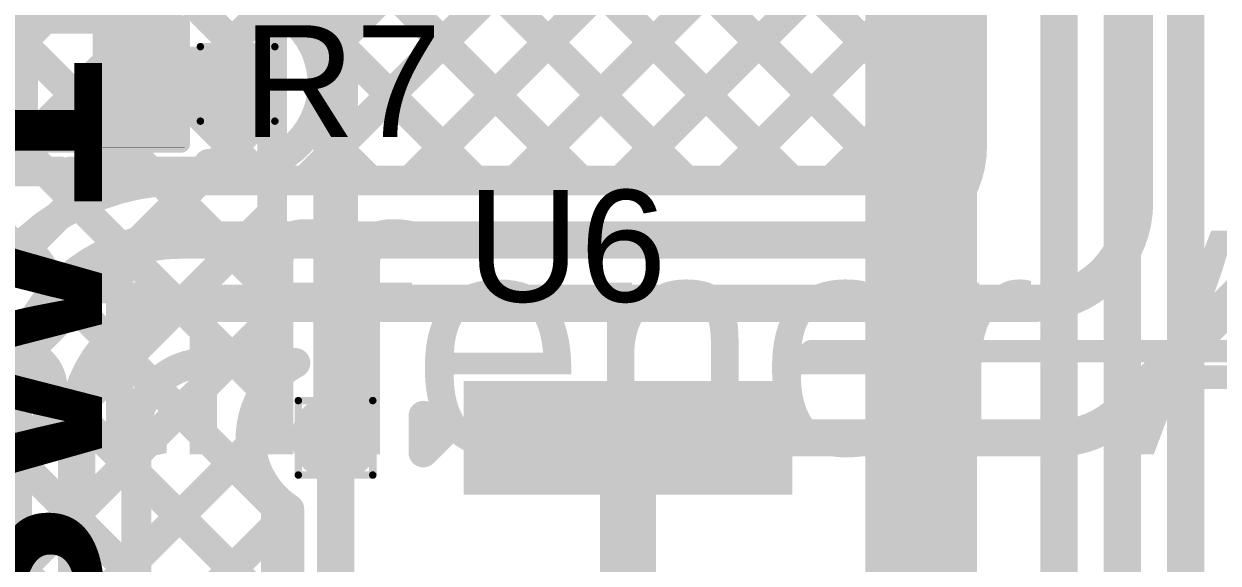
# Model space of a CAD drawing. Header units: inches. Extents: x -17 to 443, y -40 to 218.
# Drawn here: x 91.93 to 100.07, y 149.84 to 153.52 of the extents above; entities that cross this region are included whole.
import ezdxf

# ---------------------------------------------------------------- set-up
doc = ezdxf.new("R2010")
doc.units = ezdxf.units.IN
for name, color, linetype in [('Bottom Layer', 5, 'Continuous'), ('Drill Drawing', 1, 'Continuous'), ('Fabrication', 76, 'Continuous'), ('Top Layer', 1, 'Continuous'), ('Top Overlay', 2, 'Continuous'), ('Top Paste', 8, 'Continuous'), ('Top Solder', 216, 'Continuous'), ('Via Holes', 16, 'Continuous')]:
    doc.layers.add(name, color=color, linetype=linetype)
doc.styles.add('Arial', font='', dxfattribs={"height": 0.2})
doc.styles.add('Arial Black_Bold', font='', dxfattribs={"height": 0.2})
doc.styles.get('Arial').set_extended_font_data('Arial')
doc.styles.get('Arial Black_Bold').set_extended_font_data('Arial Black', bold=True)

# ---------------------------------------------------------------- blocks, each defined once
blk = doc.blocks.new('14_SO_26')
at = {"layer": 'Top Layer'}
blk.add_hatch(color=1, dxfattribs=at).paths.add_polyline_path([(-1.7501108, 4.096994599999999), (-1.7501108, 3.5230054), (-3.7881052, 3.5230054), (-3.7881052, 4.096994599999999)])
at = {"layer": 'Top Paste'}
blk.add_hatch(color=8, dxfattribs=at).paths.add_polyline_path([(-1.7501108, 4.096994599999999), (-1.7501108, 3.5230054), (-3.7881052, 3.5230054), (-3.7881052, 4.096994599999999)])
at = {"layer": 'Top Solder'}
blk.add_hatch(color=216, dxfattribs=at).paths.add_polyline_path([(-1.6485108, 4.1985946), (-1.6485108, 3.421405399999999), (-3.8897052, 3.421405399999999), (-3.8897052, 4.1985946)])
at = {"layer": 'Top Overlay'}
for points, const_width in [([(-1.5213838, 4.4012104), (1.5214346, 4.4012104)], 0.1524), ([(-4.166107999999999, 3.7084), (-4.166107999999999, 3.9624)], 0.1999996), ([(-4.166107999999999, 3.9624), (-4.039108, 3.835399999999999)], 0.1999996), ([(-4.166107999999999, 3.7084), (-4.039108, 3.835399999999999)], 0.1999996)]:
    blk.add_lwpolyline(points, dxfattribs=dict(at, const_width=const_width))
for points, const_width in [([(-1.5594838, 4.4012104, 1), (-1.4832838, 4.4012104, 1)], 0.0762), ([(-4.2161079, 3.9624, 1), (-4.116108099999999, 3.9624, 1)], 0.0999998), ([(-4.2161079, 3.9624, 1), (-4.116108099999999, 3.9624, 1)], 0.0999998), ([(-4.0891079, 3.835399999999999, 1), (-3.9891081, 3.835399999999999, 1)], 0.0999998), ([(-4.0891079, 3.835399999999999, 1), (-3.9891081, 3.835399999999999, 1)], 0.0999998), ([(-4.2161079, 3.7084, 1), (-4.116108099999999, 3.7084, 1)], 0.0999998), ([(-4.2161079, 3.7084, 1), (-4.116108099999999, 3.7084, 1)], 0.0999998)]:
    blk.add_lwpolyline(points, format="xyb", close=True, dxfattribs=dict(at, const_width=const_width))
blk = doc.blocks.new('R___0402_189')
at = {"layer": 'Top Layer'}
for points in [[(-0.6985, -0.3175), (-0.6985, 0.3175), (-0.2412999999999999, 0.3175), (-0.2413, -0.3175)], [(0.2412999999999999, -0.3175), (0.2413, 0.3175), (0.6985, 0.3175), (0.6985, -0.3175)]]:
    blk.add_hatch(color=1, dxfattribs=at).paths.add_polyline_path(points)
at = {"layer": 'Top Paste'}
for points in [[(-0.6985, -0.3175), (-0.6985, 0.3175), (-0.2412999999999999, 0.3175), (-0.2413, -0.3175)], [(0.2412999999999999, -0.3175), (0.2413, 0.3175), (0.6985, 0.3175), (0.6985, -0.3175)]]:
    blk.add_hatch(color=8, dxfattribs=at).paths.add_polyline_path(points)
at = {"layer": 'Top Solder'}
for points in [[(-0.75350116, -0.37250116), (-0.75350116, 0.37250116), (-0.1862988399999999, 0.37250116), (-0.18629884, -0.37250116)], [(0.1862988399999999, -0.37250116), (0.18629884, 0.37250116), (0.75350116, 0.37250116), (0.75350116, -0.37250116)]]:
    blk.add_hatch(color=216, dxfattribs=at).paths.add_polyline_path(points)
at = {"layer": 'Top Overlay'}
for points, const_width in [([(-0.7874, 0.4064), (0.7874, 0.4064)], 0.127), ([(-0.7874, -0.4064), (-0.7874, 0.4064)], 0.127), ([(0.7874, -0.4064), (0.7874, 0.4064)], 0.127), ([(-0.7874, -0.4064), (0.7874, -0.4064)], 0.127), ([(-0.8128, -0.4318), (0.8128, -0.4318)], 0.0032258)]:
    blk.add_lwpolyline(points, dxfattribs=dict(at, const_width=const_width))
for points, const_width in [([(-0.8191499999999999, 0.4064, 1), (-0.7556499999999999, 0.4064, 1)], 0.0635), ([(-0.8191499999999999, 0.4064, 1), (-0.7556499999999999, 0.4064, 1)], 0.0635), ([(0.7556499999999999, 0.4064, 1), (0.8191499999999999, 0.4064, 1)], 0.0635), ([(0.7556499999999999, 0.4064, 1), (0.8191499999999999, 0.4064, 1)], 0.0635), ([(-0.8191499999999999, -0.4064, 1), (-0.7556499999999999, -0.4064, 1)], 0.0635), ([(-0.8191499999999999, -0.4064, 1), (-0.7556499999999999, -0.4064, 1)], 0.0635), ([(0.7556499999999999, -0.4064, 1), (0.8191499999999999, -0.4064, 1)], 0.0635), ([(0.7556499999999999, -0.4064, 1), (0.8191499999999999, -0.4064, 1)], 0.0635), ([(-0.81360518, -0.4318, 1), (-0.8119948199999999, -0.4318, 1)], 0.0016129), ([(0.8119948199999999, -0.4318, 1), (0.81360518, -0.4318, 1)], 0.0016129)]:
    blk.add_lwpolyline(points, format="xyb", close=True, dxfattribs=dict(at, const_width=const_width))

msp = doc.modelspace()

# ---------------------------------------------------------------- hatches: boundary and pattern name
at = {"layer": 'Bottom Layer'}
h = msp.add_hatch(color=5, dxfattribs=at)
edge = h.paths.add_edge_path()
edge.add_arc((93.38340987999999, 153.11364094), 0.2999994, 0, 360)
h = msp.add_hatch(color=5, dxfattribs=at)
edge = h.paths.add_edge_path()
edge.add_arc((94.05136384, 150.69947), 0.2999994, 0, 360)
at = {"layer": 'Top Layer'}
h = msp.add_hatch(color=1, dxfattribs=at)
edge = h.paths.add_edge_path()
edge.add_arc((93.38340987999999, 153.11364094), 0.2999994, 0, 360)
h = msp.add_hatch(color=1, dxfattribs=at)
edge = h.paths.add_edge_path()
edge.add_arc((94.05136384, 150.69947), 0.2999994, 0, 360)
at = {"layer": 'Via Holes'}
h = msp.add_hatch(color=7, dxfattribs=at)
edge = h.paths.add_edge_path()
edge.add_arc((93.38340987999999, 153.11364094), 0.1499997, 0, 360)
h = msp.add_hatch(color=7, dxfattribs=at)
edge = h.paths.add_edge_path()
edge.add_arc((94.05136384, 150.69947), 0.1499997, 0, 360)

# ---------------------------------------------------------------- linework, layer by layer
at = {"layer": 'Bottom Layer'}
for points, const_width in [([(99.84890876, 139.65307858), (99.84890876, 158.67246142)], 0.254), ([(99.41710876, 140.9151868), (99.41710876, 157.50209292)], 0.254), ([(98.98530876, 141.26540454), (98.98530876, 157.023435)], 0.254), ([(98.04612343999999, 146.88947), (98.04612343999999, 155.9928808)], 0.7619999999999999), ([(90.2813409, 155.02546084), (93.61956383999998, 151.6872379)], 0.2032), ([(90.99976466, 155.0254583), (93.61956383999998, 152.40565912)], 0.2032), ([(91.71818588, 155.0254583), (93.61956383999998, 153.12408034)], 0.2032), ([(91.69936702, 153.18739492), (93.42458836, 154.91261626)], 0.2032), ([(91.55349736, 152.32310404), (93.71874576, 154.48835244)], 0.2032), ([(93.61956383999998, 151.08580146), (93.61956383999998, 153.85993612)], 0.2032), ([(94.05136384, 150.69947), (94.05136384, 153.85993612)], 0.3048), ([(90.72688738, 150.77807284), (93.61956383999998, 153.6707493)], 0.2032), ([(90.72688738, 150.05965162), (93.61956383999998, 152.95232808)], 0.2032), ([(91.66000972, 152.9283708), (93.56857333999999, 151.01980718)], 0.2032), ([(91.55349736, 152.31646194), (93.73568248, 150.13427682)], 0.2032), ([(90.72688738, 149.3412304), (93.61956383999998, 152.23390686)], 0.2032), ([(91.42645164, 151.72508644), (93.73568248, 149.4158556)], 0.2032), ([(90.72688738, 148.62280918), (93.61956383999998, 151.51548564)], 0.2032), ([(91.1069552, 151.32616166), (93.73568248, 148.69743438)], 0.2032), ([(90.72688738, 150.98780826), (93.73568501999999, 147.97901062)], 0.2032), ([(90.72688738, 147.90438796), (93.47395834, 150.65145892)], 0.2032), ([(90.72688738, 147.18596674), (93.73568248, 150.19476184)], 0.2032), ([(93.73568248, 150.21362134), (93.7356901, 140.12627804)], 0.2032)]:
    msp.add_lwpolyline(points, dxfattribs=dict(at, const_width=const_width))
for points, const_width in [([(93.56876383999999, 153.12408034, 1), (93.67036384, 153.12408034, 1)], 0.1016), ([(93.56876383999999, 152.95232808, 1), (93.67036384, 152.95232808, 1)], 0.1016), ([(93.56876383999999, 152.40565912, 1), (93.67036384, 152.40565912, 1)], 0.1016), ([(93.56876383999999, 152.23390686, 1), (93.67036384, 152.23390686, 1)], 0.1016), ([(93.56876383999999, 151.6872379, 1), (93.67036384, 151.6872379, 1)], 0.1016), ([(93.56876383999999, 151.51548564, 1), (93.67036384, 151.51548564, 1)], 0.1016), ([(93.56876383999999, 151.08580146, 1), (93.67036384, 151.08580146, 1)], 0.1016), ([(93.56876383999999, 151.08580146, 1), (93.67036384, 151.08580146, 1)], 0.1016), ([(93.51777333999999, 151.01980718, 1), (93.61937334, 151.01980718, 1)], 0.1016), ([(93.97516384, 150.69947, 1), (94.12756384, 150.69947, 1)], 0.1524), ([(93.42315833999999, 150.65145892, 1), (93.52475833999999, 150.65145892, 1)], 0.1016), ([(93.68488247999998, 150.21362134, 1), (93.78648247999999, 150.21362134, 1)], 0.1016), ([(93.68488247999998, 150.21362134, 1), (93.78648247999999, 150.21362134, 1)], 0.1016), ([(93.68488247999998, 150.19476184, 1), (93.78648247999999, 150.19476184, 1)], 0.1016), ([(93.68488247999998, 150.13427682, 1), (93.78648247999999, 150.13427682, 1)], 0.1016)]:
    msp.add_lwpolyline(points, format="xyb", close=True, dxfattribs=dict(at, const_width=const_width))
at = {"layer": 'Bottom Layer', "const_width": 0.2032}
msp.add_lwpolyline([(93.73568248, 150.21362134, -0.459976057047801), (93.61956383999998, 151.08580146)], format="xyb", dxfattribs=at)
at = {"layer": 'Drill Drawing', "const_width": 0.0508}
for points in [[(93.12940988, 153.36764094), (93.63740987999999, 153.36764094)], [(93.12940988, 152.85964094), (93.12940988, 153.36764094)], [(93.63740987999999, 152.85964094), (93.63740987999999, 153.36764094)], [(93.12940988, 152.85964094), (93.63740987999999, 152.85964094)], [(93.79736383999999, 150.95347), (94.30536384, 150.95347)], [(93.79736383999999, 150.44547), (93.79736383999999, 150.95347)], [(94.30536384, 150.44547), (94.30536384, 150.95347)], [(93.79736383999999, 150.44547), (94.30536384, 150.44547)]]:
    msp.add_lwpolyline(points, dxfattribs=at)
at = {"layer": 'Drill Drawing', "const_width": 0.0254}
for points in [[(93.11670987999999, 153.36764094, 1), (93.14210987999999, 153.36764094, 1)], [(93.11670987999999, 153.36764094, 1), (93.14210987999999, 153.36764094, 1)], [(93.62470988, 153.36764094, 1), (93.65010987999999, 153.36764094, 1)], [(93.62470988, 153.36764094, 1), (93.65010987999999, 153.36764094, 1)], [(93.11670987999999, 152.85964094, 1), (93.14210987999999, 152.85964094, 1)], [(93.11670987999999, 152.85964094, 1), (93.14210987999999, 152.85964094, 1)], [(93.62470988, 152.85964094, 1), (93.65010987999999, 152.85964094, 1)], [(93.62470988, 152.85964094, 1), (93.65010987999999, 152.85964094, 1)], [(93.78466384, 150.95347, 1), (93.81006384, 150.95347, 1)], [(93.78466384, 150.95347, 1), (93.81006384, 150.95347, 1)], [(94.29266384, 150.95347, 1), (94.31806384, 150.95347, 1)], [(94.29266384, 150.95347, 1), (94.31806384, 150.95347, 1)], [(93.78466384, 150.44547, 1), (93.81006384, 150.44547, 1)], [(93.78466384, 150.44547, 1), (93.81006384, 150.44547, 1)], [(94.29266384, 150.44547, 1), (94.31806384, 150.44547, 1)], [(94.29266384, 150.44547, 1), (94.31806384, 150.44547, 1)]]:
    msp.add_lwpolyline(points, format="xyb", close=True, dxfattribs=at)
at = {"layer": 'Top Layer'}
for points, const_width in [([(98.36762139999999, 152.6883408), (98.36762139999999, 157.83687)], 0.254), ([(99.50063411999999, 152.30137688), (99.50063411999999, 157.83687)], 0.254), ([(97.9612214, 152.6883408), (97.9612214, 157.34225072)], 0.2032), ([(93.94041156, 153.2731758), (96.82820867999999, 156.16097292)], 0.2032), ([(93.89760747999999, 155.71973936), (97.16270636, 152.45464048)], 0.2032), ([(94.08810747999999, 154.81081814), (96.44428513999999, 152.45464048)], 0.2032), ([(95.99556111999999, 152.45464048), (97.9612214, 154.42030076)], 0.2032), ([(93.84029745999999, 152.45464048), (95.52335733999999, 154.13770036)], 0.2032), ([(94.08810747999999, 154.09239692), (95.72586392, 152.45464048)], 0.2032), ([(95.2771399, 152.45464048), (96.84936941999999, 154.02687)], 0.2032), ([(97.01329847999999, 154.0408908), (97.9612214, 153.09296788)], 0.2032), ([(93.48765402, 153.97442916), (95.0074427, 152.45464048)], 0.2032), ([(96.36743743999999, 153.96833062), (97.84780024, 152.48796782)], 0.2032), ([(94.55871868, 152.45464048), (95.9611238, 153.8570456)], 0.2032), ([(96.71398234, 152.45464048), (97.9612214, 153.70187954)], 0.2032), ([(92.74796284, 153.11364094), (93.38340987999999, 153.11364094)], 0.508), ([(97.43240356, 152.45464048), (97.9612214, 152.98345832)], 0.2032), ([(93.89741698, 152.84624498), (94.28902147999999, 152.45464048)], 0.2032), ([(93.48246733999999, 152.5427734), (93.57060025999999, 152.45464048)], 0.2032), ([(91.23060747999999, 152.51674094), (92.17040748, 152.51674094)], 0.2032), ([(91.35323613999999, 152.51674094), (91.88365164, 151.98632544)], 0.2032), ([(92.07165735999999, 152.51674094), (92.2980374, 152.2903609)], 0.2032), ([(92.16183498, 152.21302044), (92.46555547999999, 152.51674094)], 0.2032), ([(92.24660748, 152.51674094), (93.18640747999999, 152.51674094)], 0.2032), ([(92.79007858, 152.51674094), (92.85791436, 152.44890516)], 0.2032), ([(93.12187623999999, 152.45464048), (93.1839767, 152.51674094)], 0.2032), ([(92.99082748, 152.45464048), (97.72752108, 152.45464048)], 0.2032), ([(92.99082748, 152.04824048), (97.72752108, 152.04824048)], 0.254), ([(99.41710876, 150.88154736), (100.31821948, 151.78265808)], 0.254), ([(93.16523403999999, 151.61644048), (98.81569772, 151.61644048)], 0.254), ([(92.69248924, 150.58841104), (93.31411867999999, 151.21004048)], 0.2032), ([(93.16523403999999, 151.21004048), (93.77746293999999, 151.21004048)], 0.2032), ([(93.37835781999999, 151.21004048), (93.56858095999999, 151.01981734)], 0.2032), ([(92.81507218, 151.0549049), (93.64496384, 150.22501324)], 0.2032), ([(91.85428923999999, 143.35999776), (91.85428923999999, 150.91170224)], 0.254), ([(92.28608924, 144.91995654), (92.28608924, 150.73729568)], 0.254), ([(96.04658972, 149.42947), (96.04658972, 150.69947)], 0.3809999999999999), ([(92.69248924, 147.2357355), (92.69248924, 150.73729568)], 0.2032), ([(94.05136384, 149.1424754), (94.05136384, 150.69947)], 0.254), ([(96.04658972, 150.69947), (98.97753636, 150.69947)], 0.254), ([(92.69248924, 149.86998982), (93.47395834, 150.65145892)], 0.2032), ([(92.69248924, 150.45906662), (93.64496384, 149.50659202)], 0.2032), ([(93.64496384, 149.1424754), (93.64496384, 150.28650156)], 0.2032), ([(92.69248924, 149.1515686), (93.64496384, 150.1040432)], 0.2032)]:
    msp.add_lwpolyline(points, dxfattribs=dict(at, const_width=const_width))
for points, const_width in [([(93.18640747999999, 153.65852174, -0.519888265945874), (93.96280927999999, 153.11364094)], 0.2032), ([(93.96280927999999, 153.11364094, -0.5198882659458739), (93.18640747999999, 152.56876014)], 0.2032), ([(98.36762139999999, 152.6883408, -0.4142135623730951), (97.72752108, 152.04824048)], 0.254), ([(97.9612214, 152.6883408, -0.4142135623730951), (97.72752108, 152.45464048)], 0.2032), ([(91.44788924, 150.91170224, -0.4142135623730951), (92.99082748, 152.45464048)], 0.2032), ([(99.50063411999999, 152.30137688, -0.1677419055969597), (99.3547797, 151.87885042)], 0.254), ([(91.85428923999999, 150.91170224, -0.4142135623730951), (92.99082748, 152.04824048)], 0.254), ([(99.3547797, 151.87885042, -0.0603829629160899), (99.23822417999999, 151.7622949)], 0.254), ([(99.23822417999999, 151.7622949, -0.1677419055969599), (98.81569772, 151.61644048)], 0.254), ([(92.28608924, 150.73729568, -0.4142135623730951), (93.16523403999999, 151.61644048)], 0.254), ([(92.69248924, 150.73729568, -0.4142135623730951), (93.16523403999999, 151.21004048)], 0.2032), ([(93.64496384, 150.28650156, -0.5053966269763291), (93.77746293999999, 151.21004048)], 0.2032), ([(99.41654488, 150.88098348, -0.198579394540877), (98.97753636, 150.69947)], 0.254), ([(99.41710876, 150.88154736, -0.0003203202228186), (99.41654488, 150.88098348)], 0.254)]:
    msp.add_lwpolyline(points, format="xyb", dxfattribs=dict(at, const_width=const_width))
for points, const_width in [([(93.88961155999999, 153.2731758, 1), (93.99121156, 153.2731758, 1)], 0.1016), ([(92.62096283999999, 153.11364094, 1), (92.87496284, 153.11364094, 1)], 0.254), ([(93.25640987999999, 153.11364094, 1), (93.51040987999998, 153.11364094, 1)], 0.254), ([(93.91200927999999, 153.11364094, 1), (94.01360928, 153.11364094, 1)], 0.1016), ([(93.91200927999999, 153.11364094, 1), (94.01360928, 153.11364094, 1)], 0.1016), ([(97.9104214, 153.09296788, 1), (98.0120214, 153.09296788, 1)], 0.1016), ([(97.9104214, 152.98345832, 1), (98.0120214, 152.98345832, 1)], 0.1016), ([(93.84661698, 152.84624498, 1), (93.94821698, 152.84624498, 1)], 0.1016), ([(98.3041214, 152.6883408, 1), (98.4311214, 152.6883408, 1)], 0.127), ([(98.3041214, 152.6883408, 1), (98.4311214, 152.6883408, 1)], 0.127), ([(97.9104214, 152.6883408, 1), (98.0120214, 152.6883408, 1)], 0.1016), ([(97.9104214, 152.6883408, 1), (98.0120214, 152.6883408, 1)], 0.1016), ([(93.13560747999999, 152.56876014, 1), (93.23720748, 152.56876014, 1)], 0.1016), ([(93.43166733999999, 152.5427734, 1), (93.53326734, 152.5427734, 1)], 0.1016), ([(92.02085736, 152.51674094, 1), (92.12245736, 152.51674094, 1)], 0.1016), ([(92.11960748, 152.51674094, 1), (92.22120747999999, 152.51674094, 1)], 0.1016), ([(92.19580748, 152.51674094, 1), (92.29740748, 152.51674094, 1)], 0.1016), ([(92.41475548, 152.51674094, 1), (92.51635548, 152.51674094, 1)], 0.1016), ([(92.73927857999999, 152.51674094, 1), (92.84087858, 152.51674094, 1)], 0.1016), ([(93.13317669999999, 152.51674094, 1), (93.2347767, 152.51674094, 1)], 0.1016), ([(93.13560747999999, 152.51674094, 1), (93.23720748, 152.51674094, 1)], 0.1016), ([(97.79700023999999, 152.48796782, 1), (97.89860024, 152.48796782, 1)], 0.1016), ([(92.80711435999999, 152.44890516, 1), (92.90871435999999, 152.44890516, 1)], 0.1016), ([(92.94002748, 152.45464048, 1), (93.04162748, 152.45464048, 1)], 0.1016), ([(92.94002748, 152.45464048, 1), (93.04162748, 152.45464048, 1)], 0.1016), ([(93.07107624, 152.45464048, 1), (93.17267623999999, 152.45464048, 1)], 0.1016), ([(93.51980026, 152.45464048, 1), (93.62140026, 152.45464048, 1)], 0.1016), ([(93.78949745999999, 152.45464048, 1), (93.89109746, 152.45464048, 1)], 0.1016), ([(94.23822147999999, 152.45464048, 1), (94.33982148, 152.45464048, 1)], 0.1016), ([(94.50791868, 152.45464048, 1), (94.60951868, 152.45464048, 1)], 0.1016), ([(94.95664269999999, 152.45464048, 1), (95.0582427, 152.45464048, 1)], 0.1016), ([(95.2263399, 152.45464048, 1), (95.32793989999999, 152.45464048, 1)], 0.1016), ([(95.67506392, 152.45464048, 1), (95.77666391999999, 152.45464048, 1)], 0.1016), ([(95.94476112, 152.45464048, 1), (96.04636112, 152.45464048, 1)], 0.1016), ([(96.39348514, 152.45464048, 1), (96.49508514, 152.45464048, 1)], 0.1016), ([(96.66318234, 152.45464048, 1), (96.76478234, 152.45464048, 1)], 0.1016), ([(97.11190635999999, 152.45464048, 1), (97.21350636, 152.45464048, 1)], 0.1016), ([(97.38160355999999, 152.45464048, 1), (97.48320355999999, 152.45464048, 1)], 0.1016), ([(97.67672108, 152.45464048, 1), (97.77832108, 152.45464048, 1)], 0.1016), ([(97.67672108, 152.45464048, 1), (97.77832108, 152.45464048, 1)], 0.1016), ([(99.43713412, 152.30137688, 1), (99.56413411999999, 152.30137688, 1)], 0.127), ([(99.43713412, 152.30137688, 1), (99.56413411999999, 152.30137688, 1)], 0.127), ([(92.11103497999999, 152.21302044, 1), (92.21263497999999, 152.21302044, 1)], 0.1016), ([(92.2472374, 152.2903609, 1), (92.3488374, 152.2903609, 1)], 0.1016), ([(92.92732748, 152.04824048, 1), (93.05432748, 152.04824048, 1)], 0.127), ([(92.92732748, 152.04824048, 1), (93.05432748, 152.04824048, 1)], 0.127), ([(97.66402108, 152.04824048, 1), (97.79102108, 152.04824048, 1)], 0.127), ([(97.66402108, 152.04824048, 1), (97.79102108, 152.04824048, 1)], 0.127), ([(91.83285164, 151.98632544, 1), (91.93445163999999, 151.98632544, 1)], 0.1016), ([(99.29127969999999, 151.87885042, 1), (99.41827969999999, 151.87885042, 1)], 0.127), ([(99.29127969999999, 151.87885042, 1), (99.41827969999999, 151.87885042, 1)], 0.127), ([(99.17472417999998, 151.7622949, 1), (99.30172418, 151.7622949, 1)], 0.127), ([(99.17472417999998, 151.7622949, 1), (99.30172418, 151.7622949, 1)], 0.127), ([(93.10173404, 151.61644048, 1), (93.22873404, 151.61644048, 1)], 0.127), ([(93.10173404, 151.61644048, 1), (93.22873404, 151.61644048, 1)], 0.127), ([(98.75219772, 151.61644048, 1), (98.87919772, 151.61644048, 1)], 0.127), ([(98.75219772, 151.61644048, 1), (98.87919772, 151.61644048, 1)], 0.127), ([(93.11443403999999, 151.21004048, 1), (93.21603404, 151.21004048, 1)], 0.1016), ([(93.11443403999999, 151.21004048, 1), (93.21603404, 151.21004048, 1)], 0.1016), ([(93.26331868, 151.21004048, 1), (93.36491867999999, 151.21004048, 1)], 0.1016), ([(93.32755782, 151.21004048, 1), (93.42915782, 151.21004048, 1)], 0.1016), ([(93.72666294, 151.21004048, 1), (93.82826293999999, 151.21004048, 1)], 0.1016), ([(93.72666294, 151.21004048, 1), (93.82826293999999, 151.21004048, 1)], 0.1016), ([(92.76427217999999, 151.0549049, 1), (92.86587218, 151.0549049, 1)], 0.1016), ([(93.51778096, 151.01981734, 1), (93.61938096, 151.01981734, 1)], 0.1016), ([(91.79078924, 150.91170224, 1), (91.91778924, 150.91170224, 1)], 0.127), ([(91.79078924, 150.91170224, 1), (91.91778924, 150.91170224, 1)], 0.127), ([(99.35304488, 150.88098348, 1), (99.48004488, 150.88098348, 1)], 0.127), ([(99.35304488, 150.88098348, 1), (99.48004488, 150.88098348, 1)], 0.127), ([(99.35360875999999, 150.88154736, 1), (99.48060876, 150.88154736, 1)], 0.127), ([(99.35360875999999, 150.88154736, 1), (99.48060876, 150.88154736, 1)], 0.127), ([(92.22258924, 150.73729568, 1), (92.34958924, 150.73729568, 1)], 0.127), ([(92.22258924, 150.73729568, 1), (92.34958924, 150.73729568, 1)], 0.127), ([(95.95133971999999, 150.69947, 1), (96.14183972, 150.69947, 1)], 0.1905), ([(92.64168923999999, 150.73729568, 1), (92.74328924, 150.73729568, 1)], 0.1016), ([(92.64168923999999, 150.73729568, 1), (92.74328924, 150.73729568, 1)], 0.1016), ([(93.98786384, 150.69947, 1), (94.11486384, 150.69947, 1)], 0.127), ([(95.98308972, 150.69947, 1), (96.11008971999999, 150.69947, 1)], 0.127), ([(98.91403636, 150.69947, 1), (99.04103635999999, 150.69947, 1)], 0.127), ([(98.91403636, 150.69947, 1), (99.04103635999999, 150.69947, 1)], 0.127), ([(92.64168923999999, 150.58841104, 1), (92.74328924, 150.58841104, 1)], 0.1016), ([(93.42315833999999, 150.65145892, 1), (93.52475833999999, 150.65145892, 1)], 0.1016), ([(92.64168923999999, 150.45906662, 1), (92.74328924, 150.45906662, 1)], 0.1016), ([(93.59416384, 150.28650156, 1), (93.69576384, 150.28650156, 1)], 0.1016), ([(93.59416384, 150.28650156, 1), (93.69576384, 150.28650156, 1)], 0.1016), ([(93.59416384, 150.22501324, 1), (93.69576384, 150.22501324, 1)], 0.1016), ([(93.59416384, 150.1040432, 1), (93.69576384, 150.1040432, 1)], 0.1016), ([(92.64168923999999, 149.86998982, 1), (92.74328924, 149.86998982, 1)], 0.1016)]:
    msp.add_lwpolyline(points, format="xyb", close=True, dxfattribs=dict(at, const_width=const_width))

# ---------------------------------------------------------------- block references
for name, p in [('R___0402_189', (92.20850748, 153.11364094)), ('14_SO_26', (98.81569772, 146.88947))]:
    msp.add_blockref(name, p)

# ---------------------------------------------------------------- texts
at = {"layer": 'Fabrication', "style": 'Arial'}
msp.add_text('Stiffener Area', height=1.524, dxfattribs=at).set_placement((90.90308464, 150.58788018))
at = {"layer": 'Top Overlay', "style": 'Arial'}
for s, p in [('R7', (93.41656957999999, 152.75153854)), ('U6', (94.94868742, 151.62807114))]:
    msp.add_text(s, height=0.7619999999999999, dxfattribs=at).set_placement(p)
at = {"layer": 'Top Overlay', "style": 'Arial Black_Bold'}
msp.add_text('SW1', height=1.27, rotation=90, dxfattribs=at).set_placement((92.45827075999999, 148.91318452))

doc.saveas('drawing.dxf')
